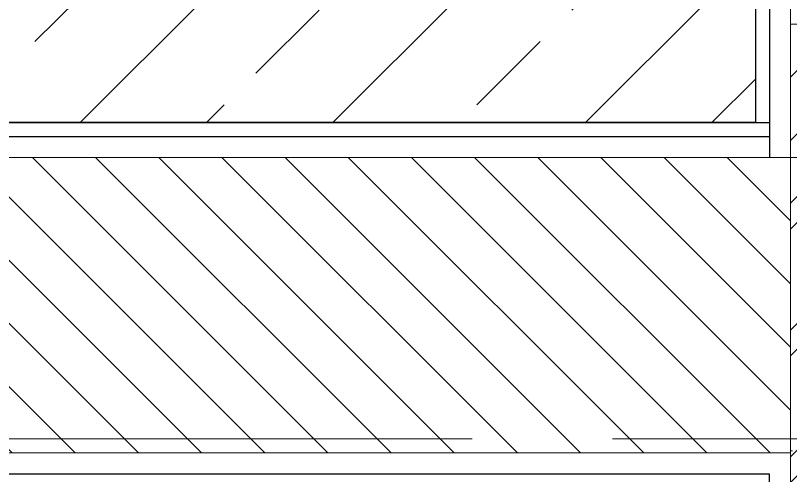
# Model space of a CAD drawing. Header units: millimetres. Extents: x -343543 to 400519, y -115663 to 104219.
# Drawn here: x -255010 to -254459, y 9974 to 10301 of the extents above; entities that cross this region are included whole.
import ezdxf
from ezdxf.xclip import XClip

# ---------------------------------------------------------------- set-up
doc = ezdxf.new("R2010")
doc.units = ezdxf.units.MM
doc.header["$XCLIPFRAME"] = 0
doc.linetypes.add('XREF MAT BANG TUONG XAY$0$CENTER', pattern=[50.8, 31.75, -6.35, 6.35, -6.35])
doc.layers.get('0').update_dxf_attribs({"color": 231, "lineweight": 0})
for name, color, linetype, lineweight in [('A-CLNG', 157, 'Continuous', 25), ('A-PATT', 252, 'Continuous', 9), ('A-SYMBOLS', 10, 'Continuous', 13), ('XREF MAT BANG TUONG XAY$0$01.Xref _MB T1$0$A-TEXT', 8, 'Continuous', 25), ('XREF MAT BANG TUONG XAY$0$A-GRID', 8, 'XREF MAT BANG TUONG XAY$0$CENTER', 15), ('XREF MAT BANG TUONG XAY$0$A-WALL-INT', 8, 'Continuous', 9), ('XREF MAT BANG TUONG XAY$0$xref_IKIGAI_Cot$0$A-FNSH', 8, 'Continuous', 9), ('XREF MAT BANG TUONG XAY$0$xref_IKIGAI_Cot$0$A-PATT', 8, 'Continuous', 5)]:
    doc.layers.add(name, color=color, linetype=linetype, lineweight=lineweight)
for name, color, linetype in [('XREF MAT BANG TUONG XAY$0$A-FNSH', 8, 'Continuous'), ('XREF MAT BANG TUONG XAY$0$A-FURN', 8, 'Continuous'), ('XREF MAT BANG TUONG XAY$0$A-PATT', 8, 'Continuous')]:
    doc.layers.add(name, color=color, linetype=linetype)

# ---------------------------------------------------------------- blocks, each defined once
blk = doc.blocks.new('XREF MAT BANG TUONG XAY$0$00.xref_IKIGAI_Truc')
at = {"layer": 'XREF MAT BANG TUONG XAY$0$A-GRID', "color": 8, "ltscale": 20}
blk.add_lwpolyline([(-2907.53, 10000), (42750, 10000)], dxfattribs=at)
blk = doc.blocks.new('*U226')
at = {"layer": 'XREF MAT BANG TUONG XAY$0$A-PATT'}
h = blk.add_hatch(dxfattribs=at)
h.set_pattern_fill('ANSI31', color=8, scale=10)
h.set_pattern_definition([(45, (36791.79, -11293.564), (-22.45064, 22.45064), [])])
h.paths.add_polyline_path([(-38.7, 47.5), (1306.3, 47.5), (1306.3, -162.5), (-38.7, -162.5)])
at = {"layer": 'XREF MAT BANG TUONG XAY$0$A-WALL-INT', "color": 8}
blk.add_lwpolyline([(-38.7, 47.5), (1306.3, 47.5), (1306.3, -162.5), (-38.7, -162.5)], close=True, dxfattribs=at)
blk = doc.blocks.new('XREF MAT BANG TUONG XAY$0$01.Xref _MB T1$0$Phong tam')
at = {"layer": 'XREF MAT BANG TUONG XAY$0$A-FURN', "color": 8, "xscale": -1}
blk.add_blockref('*U226', (-248.7, 7152.5), dxfattribs=at)
blk = doc.blocks.new('XREF MAT BANG TUONG XAY$0$xref_IKIGAI_Cot')
at = {"layer": 'XREF MAT BANG TUONG XAY$0$xref_IKIGAI_Cot$0$A-PATT'}
h = blk.add_hatch(dxfattribs=at)
h.set_pattern_fill('BT-01', color=8, scale=15, pattern_type=2)
h.set_pattern_definition([(50, (180, 180), (107.589, -9.4128), [11.25, -123.75]), (355, (180, 180), (-20.8127, 112.8288), [9, -99]), (100.4514, (188.97, 179.22), (86.7764, 103.4159), [9.561, -105.1713]), (46.1842, (180, 210), (160.0862, -24.8279), [16.875, -185.625]), (96.6356, (193.34, 207.93), (140.1994, 146.1177), [14.3415, -157.757]), (351.1842, (180, 210), (140.1993, 146.1178), [13.5, -148.5]), (21, (195, 202.5), (89.53606, -60.39283), [11.25, -123.75]), (326, (195, 202.5), (36.4973, 108.7725), [9, -99]), (71.4514, (202.46, 197.47), (126.0334, 48.3796), [9.561, -105.1713]), (37.5, (180, 180), (1.82398, 49.93408), [0, -97.8, 0, -100.5, 0, -99.375]), (7.5, (180, 180), (39.46043, 59.16176), [0, -57.3, 0, -95.55, 0, -37.875]), (327.5, (146.55, 180), (80.07337, -3.38323), [0, -37.5, 0, -117, 0, -155.25]), (317.5, (131.55, 180), (87.47793, 15.01575), [0, -48.75, 0, -77.7, 0, -110.25]), (45, (180, 180), (-45.07806, 45.07806), []), (45, (180, 198.375), (-45.07806, 45.07806), [])])
h.paths.add_polyline_path([(8395, 10200), (8795, 10200), (8795, 9800), (8395, 9800)])
at = {"layer": 'XREF MAT BANG TUONG XAY$0$A-GRID', "color": 8, "ltscale": 20}
blk.add_lwpolyline([(-2907.53, 10000), (42750, 10000)], dxfattribs=at)
at = {"layer": 'XREF MAT BANG TUONG XAY$0$xref_IKIGAI_Cot$0$A-FNSH', "color": 8}
blk.add_lwpolyline([(8395, 10200), (8795, 10200), (8795, 9800), (8395, 9800)], close=True, dxfattribs=at)
blk = doc.blocks.new('*U285')
at = {"layer": 'XREF MAT BANG TUONG XAY$0$A-PATT'}
h = blk.add_hatch(dxfattribs=at)
h.set_pattern_fill('ANSI31', color=8, scale=10)
h.set_pattern_definition([(45, (35541.79, -11178.564), (-22.45064, 22.45064), [])])
h.paths.add_polyline_path([(-38.7, 47.5), (56.3, 47.5), (56.3, -47.5), (-38.7, -47.5)])
at = {"layer": 'XREF MAT BANG TUONG XAY$0$A-WALL-INT', "color": 8}
blk.add_lwpolyline([(-38.7, 47.5), (56.3, 47.5), (56.3, -47.5), (-38.7, -47.5)], close=True, dxfattribs=at)
blk = doc.blocks.new('01.Xref _MB T1')
at = {"color": 8}
blk.add_blockref('XREF MAT BANG TUONG XAY$0$00.xref_IKIGAI_Truc', (0.00011, 0), dxfattribs=at)
at = {"layer": 'XREF MAT BANG TUONG XAY$0$01.Xref _MB T1$0$A-TEXT', "color": 8}
blk.add_blockref('XREF MAT BANG TUONG XAY$0$01.Xref _MB T1$0$Phong tam', (8605.00011, 2999.99999), dxfattribs=at)
at = {"color": 8}
blk.add_line((8394.98244, 10199.99999), (8394.98244, 11399.99995), dxfattribs=at)
at = {"layer": 'XREF MAT BANG TUONG XAY$0$A-FNSH', "color": 8}
for points in [[(8370.00011, 4480.00014), (8370.00011, 5459.99999), (7175.00045, 5459.99999), (7175.00045, 5604.99999), (8370.00011, 5604.99999), (8370.00011, 6584.99999), (7175.00011, 6584.99999), (7175.00011, 6729.99999), (8370.00011, 6729.99999), (8370.00011, 7709.99999), (7175.0007, 7709.99999), (7175.0007, 7854.99999), (8370.00011, 7854.99999), (8370.00011, 8834.99999), (7175.00074, 8834.99999), (7175.00074, 8979.99999), (8369.99998, 8980.00015), (8369.99087, 9964.99999), (7025.00011, 9964.99999), (7025.00011, 10224.99999), (8379.98706, 10224.99999)], [(8380.00011, 4470.00014), (8380.00011, 5469.99999), (7185.00045, 5469.99999), (7185.00045, 5594.99999), (8380.00011, 5594.99999), (8380.00011, 6594.99999), (7185.00011, 6594.99999), (7185.00011, 6719.99999), (8380.00011, 6719.99999), (8380.00011, 7719.99999), (7185.0007, 7719.99999), (7185.0007, 7844.99999), (8380.00011, 7844.99999), (8380.00011, 8844.99999), (7185.00074, 8844.99999), (7185.00074, 8969.99999), (8380.00007, 8970.00015), (8379.99078, 9974.99999), (7035.00011, 9974.99999), (7035.00011, 10214.99999), (8379.98522, 10214.99999)], [(8505, 10199.99999), (8505, 10309.99999), (8380.00277, 10309.99999), (8379.98245, 10200.00276)]]:
    blk.add_lwpolyline(points, dxfattribs=at)
at = {"color": 8}
ref = blk.add_blockref('XREF MAT BANG TUONG XAY$0$xref_IKIGAI_Cot', (-0.00927, -0.00001), dxfattribs=at)
XClip(ref).set_block_clipping_path([(-1610.3425959283, -2225.6693134198), (41829.1295208634, 21555.8819575264)])
at = {"layer": 'XREF MAT BANG TUONG XAY$0$A-FURN', "color": 8, "xscale": -1, "rotation": 270}
blk.add_blockref('*U285', (8442.5, 10238.6983), dxfattribs=at)

msp = doc.modelspace()

# ---------------------------------------------------------------- block references
at = {"layer": 'A-SYMBOLS'}
msp.add_blockref('01.Xref _MB T1', (-262854.02, 0), dxfattribs=at)

# ---------------------------------------------------------------- next in the draw order: hatches: boundary and pattern name
at = {"layer": 'A-PATT'}
h = msp.add_hatch(dxfattribs=at)
h.set_pattern_fill('ANSI33', color=256, scale=20, double=1)
h.set_pattern_definition([(45, (-262854.02, -1e-05), (-89.8026, 89.8026), []), (45, (-262764.22, -1e-05), (-89.8026, 89.8026), [63.5, -31.75])])
h.paths.add_polyline_path([(-257504.02, 15875.65), (-251574.02, 15875.65), (-251574.02, 14725), (-254634.03, 14725), (-254634.03, 11375), (-254484.02, 11375), (-254484.02, 10225), (-255829.02, 10225), (-255829.02, 9965), (-257379.02, 9965), (-257379.02, 10225), (-257504.02, 10225)])

# ---------------------------------------------------------------- next in the draw order: linework, layer by layer
at = {"layer": 'A-CLNG', "color": 251}
msp.add_lwpolyline([(-257504.02, 15875.65), (-251574.02, 15875.65), (-251574.02, 14725), (-254634.03, 14725), (-254634.03, 11375), (-254484.02, 11375), (-254484.02, 10225), (-255829.02, 10225), (-255829.02, 9965), (-257379.02, 9965), (-257379.02, 10225), (-257504.02, 10225)], close=True, dxfattribs=at)

doc.saveas('drawing.dxf')
